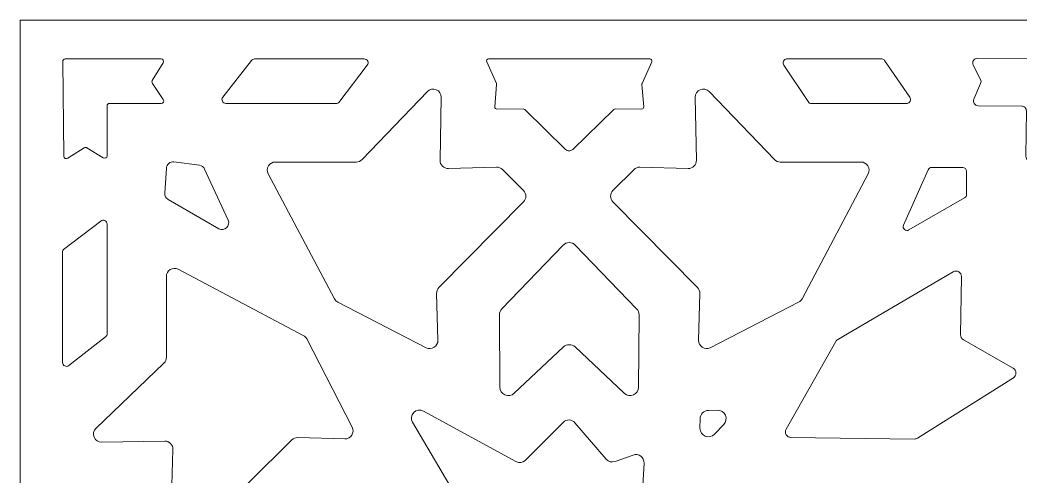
# Model space of a CAD drawing. Header units: millimetres. Extents: x -250 to 250, y -250 to 250.
# Drawn here: x -250 to -14, y 142.2 to 250 of the extents above; entities that cross this region are included whole.
import ezdxf

# ---------------------------------------------------------------- set-up
doc = ezdxf.new("R2010")
doc.units = ezdxf.units.MM
doc.header["$MEASUREMENT"] = 0
doc.layers.add('layer 1', color=7, linetype='Continuous')

msp = doc.modelspace()

# ---------------------------------------------------------------- linework, layer by layer
at = {"layer": 'layer 1', "color": 250, "lineweight": 9}
for points, knots in [([(-250, 250), (-250, 250), (250, 250), (250, 250), (250, 250), (250, -250), (250, -250), (250, -250), (-250, -250), (-250, -250), (-250, -250), (-250, 250), (-250, 250)], [0, 0, 0, 0, 0.25, 0.25, 0.25, 0.5, 0.5, 0.5, 0.75, 0.75, 0.75, 1, 1, 1, 1]), ([(-239.3451, 240.8141), (-239.3451, 240.8141), (-216.7503, 240.8141), (-216.7503, 240.8141), (-216.5271, 240.8141), (-216.3355, 240.7017), (-216.2266, 240.5068), (-216.1177, 240.312), (-216.1223, 240.0899), (-216.2392, 239.8998), (-216.2392, 239.8998), (-218.8103, 235.7189), (-218.8103, 235.7189), (-218.9364, 235.5139), (-218.9313, 235.269), (-218.7968, 235.0694), (-218.7968, 235.0694), (-216.2341, 231.2651), (-216.2341, 231.2651), (-216.107, 231.0763), (-216.0951, 230.849), (-216.202, 230.6481), (-216.3089, 230.4471), (-216.5041, 230.3299), (-216.7317, 230.3299), (-216.7317, 230.3299), (-228.8684, 230.3299), (-228.8684, 230.3299), (-229.1989, 230.3299), (-229.4684, 230.0604), (-229.4684, 229.7299), (-229.4684, 229.7299), (-229.4684, 217.9932), (-229.4684, 217.9932), (-229.4684, 217.7696), (-229.5812, 217.5778), (-229.7766, 217.469), (-229.9719, 217.3602), (-230.1944, 217.3655), (-230.3845, 217.4833), (-230.3845, 217.4833), (-234.2091, 219.854), (-234.2091, 219.854), (-234.4084, 219.9776), (-234.6452, 219.977), (-234.8439, 219.8524), (-234.8439, 219.8524), (-238.7495, 217.4038), (-238.7495, 217.4038), (-238.9383, 217.2854), (-239.1598, 217.2787), (-239.3554, 217.3854), (-239.5511, 217.4921), (-239.6654, 217.6819), (-239.6682, 217.9047), (-239.6682, 217.9047), (-239.9451, 240.2067), (-239.9451, 240.2067), (-239.9472, 240.3732), (-239.889, 240.5172), (-239.772, 240.6357), (-239.655, 240.7542), (-239.5116, 240.8141), (-239.3451, 240.8141)], [0, 0, 0, 0, 0.04761905, 0.04761905, 0.04761905, 0.0952381, 0.0952381, 0.0952381, 0.14285714, 0.14285714, 0.14285714, 0.19047619, 0.19047619, 0.19047619, 0.23809524, 0.23809524, 0.23809524, 0.28571429, 0.28571429, 0.28571429, 0.33333333, 0.33333333, 0.33333333, 0.38095238, 0.38095238, 0.38095238, 0.42857143, 0.42857143, 0.42857143, 0.47619048, 0.47619048, 0.47619048, 0.52380952, 0.52380952, 0.52380952, 0.57142857, 0.57142857, 0.57142857, 0.61904762, 0.61904762, 0.61904762, 0.66666667, 0.66666667, 0.66666667, 0.71428571, 0.71428571, 0.71428571, 0.76190476, 0.76190476, 0.76190476, 0.80952381, 0.80952381, 0.80952381, 0.85714286, 0.85714286, 0.85714286, 0.9047619, 0.9047619, 0.9047619, 0.95238095, 0.95238095, 0.95238095, 1, 1, 1, 1]), ([(-201.4913, 230.3299), (-201.4913, 230.3299), (-175.3244, 230.3299), (-175.3244, 230.3299), (-175.1311, 230.3299), (-174.9648, 230.4122), (-174.8475, 230.5658), (-174.8475, 230.5658), (-168.1279, 239.368), (-168.1279, 239.368), (-167.9151, 239.6468), (-167.881, 239.9988), (-168.0366, 240.3132), (-168.1921, 240.6275), (-168.4925, 240.8141), (-168.8432, 240.8141), (-168.8432, 240.8141), (-194.6974, 240.8141), (-194.6974, 240.8141), (-194.9836, 240.8141), (-195.23, 240.6941), (-195.4063, 240.4687), (-195.4063, 240.4687), (-202.2002, 231.7845), (-202.2002, 231.7845), (-202.4175, 231.5068), (-202.4548, 231.1527), (-202.3004, 230.8357), (-202.1459, 230.5187), (-201.8439, 230.3299), (-201.4913, 230.3299)], [0, 0, 0, 0, 0.1, 0.1, 0.1, 0.2, 0.2, 0.2, 0.3, 0.3, 0.3, 0.4, 0.4, 0.4, 0.5, 0.5, 0.5, 0.6, 0.6, 0.6, 0.7, 0.7, 0.7, 0.8, 0.8, 0.8, 0.9, 0.9, 0.9, 1, 1, 1, 1]), ([(-120.5721, 219.1738), (-120.3828, 219.094), (-119.8207, 219.3399), (-119.6736, 219.4833), (-119.6736, 219.4833), (-110.0208, 228.8962), (-110.0208, 228.8962), (-109.9226, 228.9919), (-109.8041, 229.0395), (-109.667, 229.0382), (-109.667, 229.0382), (-103.4735, 228.9793), (-103.4735, 228.9793), (-103.3282, 228.9779), (-103.2026, 229.0317), (-103.1033, 229.1379), (-103.0041, 229.2441), (-102.9589, 229.3731), (-102.9702, 229.518), (-102.9702, 229.518), (-103.381, 234.8), (-103.381, 234.8), (-103.3878, 234.8874), (-103.3745, 234.9638), (-103.3386, 235.0438), (-103.3386, 235.0438), (-101.062, 240.1091), (-101.062, 240.1091), (-100.9904, 240.2685), (-101.0033, 240.439), (-101.0982, 240.5857), (-101.1931, 240.7324), (-101.3433, 240.8141), (-101.518, 240.8141), (-101.518, 240.8141), (-120.0227, 240.8141), (-120.0227, 240.8141), (-120.6154, 240.8141), (-120.43, 240.8141), (-121.0227, 240.8141), (-121.0227, 240.8141), (-139.5274, 240.8141), (-139.5274, 240.8141), (-139.7021, 240.8141), (-139.8523, 240.7324), (-139.9472, 240.5857), (-140.0421, 240.439), (-140.055, 240.2685), (-139.9834, 240.1091), (-139.9834, 240.1091), (-137.7068, 235.0438), (-137.7068, 235.0438), (-137.6709, 234.9638), (-137.6576, 234.8874), (-137.6644, 234.8), (-137.6644, 234.8), (-138.0752, 229.518), (-138.0752, 229.518), (-138.0865, 229.3731), (-138.0413, 229.2441), (-137.9421, 229.1379), (-137.8428, 229.0317), (-137.7172, 228.9779), (-137.5719, 228.9793), (-137.5719, 228.9793), (-131.3784, 229.0382), (-131.3784, 229.0382), (-131.2413, 229.0395), (-131.1228, 228.9919), (-131.0246, 228.8962), (-131.0246, 228.8962), (-121.3718, 219.4833), (-121.3718, 219.4833), (-121.2247, 219.34), (-120.7614, 219.094), (-120.5721, 219.1738)], [0, 0, 0, 0, 0.04, 0.04, 0.04, 0.08, 0.08, 0.08, 0.12, 0.12, 0.12, 0.16, 0.16, 0.16, 0.2, 0.2, 0.2, 0.24, 0.24, 0.24, 0.28, 0.28, 0.28, 0.32, 0.32, 0.32, 0.36, 0.36, 0.36, 0.4, 0.4, 0.4, 0.44, 0.44, 0.44, 0.48, 0.48, 0.48, 0.52, 0.52, 0.52, 0.56, 0.56, 0.56, 0.6, 0.6, 0.6, 0.64, 0.64, 0.64, 0.68, 0.68, 0.68, 0.72, 0.72, 0.72, 0.76, 0.76, 0.76, 0.8, 0.8, 0.8, 0.84, 0.84, 0.84, 0.88, 0.88, 0.88, 0.92, 0.92, 0.92, 0.96, 0.96, 0.96, 1, 1, 1, 1]), ([(-40.876, 230.3299), (-40.876, 230.3299), (-63.6551, 230.3299), (-63.6551, 230.3299), (-63.8234, 230.3299), (-63.9682, 230.4122), (-64.0703, 230.5658), (-64.0703, 230.5658), (-69.9199, 239.368), (-69.9199, 239.368), (-70.1052, 239.6468), (-70.1348, 239.9988), (-69.9994, 240.3132), (-69.864, 240.6275), (-69.6025, 240.8141), (-69.2972, 240.8141), (-69.2972, 240.8141), (-46.7903, 240.8141), (-46.7903, 240.8141), (-46.5411, 240.8141), (-46.3266, 240.6941), (-46.1732, 240.4687), (-46.1732, 240.4687), (-40.2588, 231.7845), (-40.2588, 231.7845), (-40.0697, 231.5068), (-40.0372, 231.1527), (-40.1716, 230.8357), (-40.3061, 230.5187), (-40.569, 230.3299), (-40.876, 230.3299)], [0, 0, 0, 0, 0.1, 0.1, 0.1, 0.2, 0.2, 0.2, 0.3, 0.3, 0.3, 0.4, 0.4, 0.4, 0.5, 0.5, 0.5, 0.6, 0.6, 0.6, 0.7, 0.7, 0.7, 0.8, 0.8, 0.8, 0.9, 0.9, 0.9, 1, 1, 1, 1]), ([(0.0431, 216.3915), (0.4199, 216.3915), (0.744, 216.5636), (0.9551, 216.8757), (0.9551, 216.8757), (3.3945, 220.4824), (3.3945, 220.4824), (3.723, 220.9681), (4.3729, 221.1112), (4.875, 220.8085), (4.875, 220.8085), (11.285, 216.9436), (11.285, 216.9436), (11.6361, 216.7319), (12.0441, 216.7272), (12.4001, 216.9307), (12.756, 217.1343), (12.9588, 217.4884), (12.9544, 217.8984), (12.9544, 217.8984), (12.8383, 228.5875), (12.8383, 228.5875), (12.835, 228.8913), (12.9407, 229.1539), (13.1536, 229.3708), (13.3664, 229.5876), (13.6271, 229.6981), (13.9309, 229.7004), (13.9309, 229.7004), (24.2044, 229.7785), (24.2044, 229.7785), (24.5841, 229.7814), (24.9092, 229.9588), (25.1171, 230.2764), (25.3251, 230.5941), (25.3577, 230.963), (25.2085, 231.3121), (25.2085, 231.3121), (23.6167, 235.0377), (23.6167, 235.0377), (23.4852, 235.3455), (23.4946, 235.6629), (23.6442, 235.9624), (23.6442, 235.9624), (25.3538, 239.3837), (25.3538, 239.3837), (25.5299, 239.7361), (25.5118, 240.1235), (25.3035, 240.4579), (25.0952, 240.7923), (24.7555, 240.9794), (24.3616, 240.9768), (24.3616, 240.9768), (0.0431, 240.8141), (0.0431, 240.8141), (0.0431, 240.8141), (-24.2754, 240.9768), (-24.2754, 240.9768), (-24.6693, 240.9794), (-25.009, 240.7923), (-25.2173, 240.4579), (-25.4256, 240.1235), (-25.4437, 239.7361), (-25.2676, 239.3837), (-25.2676, 239.3837), (-23.558, 235.9624), (-23.558, 235.9624), (-23.4084, 235.6629), (-23.399, 235.3455), (-23.5305, 235.0377), (-23.5305, 235.0377), (-25.1223, 231.3121), (-25.1223, 231.3121), (-25.2715, 230.963), (-25.2389, 230.5941), (-25.0309, 230.2764), (-24.823, 229.9588), (-24.4979, 229.7814), (-24.1182, 229.7785), (-24.1182, 229.7785), (-13.8447, 229.7004), (-13.8447, 229.7004), (-13.5409, 229.6981), (-13.2802, 229.5876), (-13.0674, 229.3708), (-12.8545, 229.1539), (-12.7488, 228.8913), (-12.7521, 228.5875), (-12.7521, 228.5875), (-12.8682, 217.8984), (-12.8682, 217.8984), (-12.8726, 217.4884), (-12.6698, 217.1343), (-12.3139, 216.9307), (-11.9579, 216.7272), (-11.5499, 216.7319), (-11.1988, 216.9436), (-11.1988, 216.9436), (-4.7888, 220.8085), (-4.7888, 220.8085), (-4.2867, 221.1112), (-3.6368, 220.9681), (-3.3083, 220.4824), (-3.3083, 220.4824), (-0.8689, 216.8757), (-0.8689, 216.8757), (-0.6578, 216.5636), (-0.3337, 216.3915), (0.0431, 216.3915)], [0, 0, 0, 0, 0.02777778, 0.02777778, 0.02777778, 0.05555556, 0.05555556, 0.05555556, 0.08333333, 0.08333333, 0.08333333, 0.11111111, 0.11111111, 0.11111111, 0.13888889, 0.13888889, 0.13888889, 0.16666667, 0.16666667, 0.16666667, 0.19444444, 0.19444444, 0.19444444, 0.22222222, 0.22222222, 0.22222222, 0.25, 0.25, 0.25, 0.27777778, 0.27777778, 0.27777778, 0.30555556, 0.30555556, 0.30555556, 0.33333333, 0.33333333, 0.33333333, 0.36111111, 0.36111111, 0.36111111, 0.38888889, 0.38888889, 0.38888889, 0.41666667, 0.41666667, 0.41666667, 0.44444444, 0.44444444, 0.44444444, 0.47222222, 0.47222222, 0.47222222, 0.5, 0.5, 0.5, 0.52777778, 0.52777778, 0.52777778, 0.55555556, 0.55555556, 0.55555556, 0.58333333, 0.58333333, 0.58333333, 0.61111111, 0.61111111, 0.61111111, 0.63888889, 0.63888889, 0.63888889, 0.66666667, 0.66666667, 0.66666667, 0.69444444, 0.69444444, 0.69444444, 0.72222222, 0.72222222, 0.72222222, 0.75, 0.75, 0.75, 0.77777778, 0.77777778, 0.77777778, 0.80555556, 0.80555556, 0.80555556, 0.83333333, 0.83333333, 0.83333333, 0.86111111, 0.86111111, 0.86111111, 0.88888889, 0.88888889, 0.88888889, 0.91666667, 0.91666667, 0.91666667, 0.94444444, 0.94444444, 0.94444444, 0.97222222, 0.97222222, 0.97222222, 1, 1, 1, 1]), ([(-191.4689, 213.7326), (-191.4689, 213.7326), (-175.8906, 184.2409), (-175.8906, 184.2409), (-175.7007, 183.8814), (-175.4404, 183.624), (-175.0787, 183.4382), (-175.0787, 183.4382), (-154.2535, 172.7411), (-154.2535, 172.7411), (-153.6397, 172.4258), (-152.9582, 172.4554), (-152.374, 172.8227), (-151.7899, 173.19), (-151.4679, 173.7913), (-151.486, 174.4811), (-151.486, 174.4811), (-151.7773, 185.5481), (-151.7773, 185.5481), (-151.7914, 186.0847), (-151.6068, 186.5517), (-151.2295, 186.9335), (-151.2295, 186.9335), (-131.2978, 207.1067), (-131.2978, 207.1067), (-130.5651, 207.8482), (-130.5687, 209.0484), (-131.3058, 209.7856), (-131.3058, 209.7856), (-136.2709, 214.7507), (-136.2709, 214.7507), (-136.6541, 215.1339), (-137.126, 215.3217), (-137.6677, 215.3065), (-137.6677, 215.3065), (-149.0155, 214.9883), (-149.0155, 214.9883), (-149.554, 214.9732), (-150.023, 215.1585), (-150.4057, 215.5375), (-150.7884, 215.9166), (-150.9783, 216.3837), (-150.9684, 216.9223), (-150.9684, 216.9223), (-150.6966, 231.7808), (-150.6966, 231.7808), (-150.682, 232.5783), (-151.1336, 233.267), (-151.8708, 233.5716), (-152.608, 233.8761), (-153.4139, 233.707), (-153.9665, 233.1317), (-153.9665, 233.1317), (-169.3617, 217.1038), (-169.3617, 217.1038), (-169.7335, 216.7168), (-170.1953, 216.52), (-170.732, 216.52), (-170.732, 216.52), (-189.7889, 216.52), (-189.7889, 216.52), (-190.474, 216.52), (-191.0625, 216.1876), (-191.4162, 215.6008), (-191.7698, 215.014), (-191.7889, 214.3384), (-191.4689, 213.7326)], [0, 0, 0, 0, 0.04545455, 0.04545455, 0.04545455, 0.09090909, 0.09090909, 0.09090909, 0.13636364, 0.13636364, 0.13636364, 0.18181818, 0.18181818, 0.18181818, 0.22727273, 0.22727273, 0.22727273, 0.27272727, 0.27272727, 0.27272727, 0.31818182, 0.31818182, 0.31818182, 0.36363636, 0.36363636, 0.36363636, 0.40909091, 0.40909091, 0.40909091, 0.45454545, 0.45454545, 0.45454545, 0.5, 0.5, 0.5, 0.54545455, 0.54545455, 0.54545455, 0.59090909, 0.59090909, 0.59090909, 0.63636364, 0.63636364, 0.63636364, 0.68181818, 0.68181818, 0.68181818, 0.72727273, 0.72727273, 0.72727273, 0.77272727, 0.77272727, 0.77272727, 0.81818182, 0.81818182, 0.81818182, 0.86363636, 0.86363636, 0.86363636, 0.90909091, 0.90909091, 0.90909091, 0.95454545, 0.95454545, 0.95454545, 1, 1, 1, 1]), ([(-50.0506, 213.7326), (-50.0506, 213.7326), (-65.6289, 184.2409), (-65.6289, 184.2409), (-65.8188, 183.8814), (-66.0791, 183.624), (-66.4408, 183.4382), (-66.4408, 183.4382), (-87.266, 172.7411), (-87.266, 172.7411), (-87.8798, 172.4258), (-88.5613, 172.4554), (-89.1455, 172.8227), (-89.7296, 173.19), (-90.0516, 173.7913), (-90.0335, 174.4811), (-90.0335, 174.4811), (-89.7422, 185.5481), (-89.7422, 185.5481), (-89.7281, 186.0847), (-89.9127, 186.5517), (-90.29, 186.9335), (-90.29, 186.9335), (-110.2217, 207.1067), (-110.2217, 207.1067), (-110.9544, 207.8482), (-110.9508, 209.0484), (-110.2137, 209.7856), (-110.2137, 209.7856), (-105.2486, 214.7507), (-105.2486, 214.7507), (-104.8654, 215.1339), (-104.3935, 215.3217), (-103.8518, 215.3065), (-103.8518, 215.3065), (-92.504, 214.9883), (-92.504, 214.9883), (-91.9655, 214.9732), (-91.4965, 215.1585), (-91.1138, 215.5375), (-90.7311, 215.9166), (-90.5412, 216.3837), (-90.5511, 216.9223), (-90.5511, 216.9223), (-90.8229, 231.7808), (-90.8229, 231.7808), (-90.8375, 232.5783), (-90.3859, 233.267), (-89.6487, 233.5716), (-88.9115, 233.8761), (-88.1056, 233.707), (-87.553, 233.1317), (-87.553, 233.1317), (-72.1578, 217.1038), (-72.1578, 217.1038), (-71.786, 216.7168), (-71.3242, 216.52), (-70.7875, 216.52), (-70.7875, 216.52), (-51.7306, 216.52), (-51.7306, 216.52), (-51.0455, 216.52), (-50.457, 216.1876), (-50.1033, 215.6008), (-49.7497, 215.014), (-49.7306, 214.3384), (-50.0506, 213.7326)], [0, 0, 0, 0, 0.04545455, 0.04545455, 0.04545455, 0.09090909, 0.09090909, 0.09090909, 0.13636364, 0.13636364, 0.13636364, 0.18181818, 0.18181818, 0.18181818, 0.22727273, 0.22727273, 0.22727273, 0.27272727, 0.27272727, 0.27272727, 0.31818182, 0.31818182, 0.31818182, 0.36363636, 0.36363636, 0.36363636, 0.40909091, 0.40909091, 0.40909091, 0.45454545, 0.45454545, 0.45454545, 0.5, 0.5, 0.5, 0.54545455, 0.54545455, 0.54545455, 0.59090909, 0.59090909, 0.59090909, 0.63636364, 0.63636364, 0.63636364, 0.68181818, 0.68181818, 0.68181818, 0.72727273, 0.72727273, 0.72727273, 0.77272727, 0.77272727, 0.77272727, 0.81818182, 0.81818182, 0.81818182, 0.86363636, 0.86363636, 0.86363636, 0.90909091, 0.90909091, 0.90909091, 0.95454545, 0.95454545, 0.95454545, 1, 1, 1, 1]), ([(-215.0962, 207.7003), (-215.0962, 207.7003), (-203.1357, 200.801), (-203.1357, 200.801), (-202.5383, 200.4563), (-201.817, 200.5345), (-201.3073, 200.9992), (-200.7975, 201.464), (-200.6533, 202.1749), (-200.9414, 202.8017), (-200.9414, 202.8017), (-206.4829, 214.8521), (-206.4829, 214.8521), (-206.7131, 215.3529), (-207.1486, 215.6741), (-207.6951, 215.7459), (-207.6951, 215.7459), (-213.7375, 216.5412), (-213.7375, 216.5412), (-214.1813, 216.5996), (-214.585, 216.484), (-214.9307, 216.1997), (-215.2764, 215.9153), (-215.4676, 215.5414), (-215.4959, 215.0948), (-215.4959, 215.0948), (-215.8728, 209.1486), (-215.8728, 209.1486), (-215.9111, 208.5429), (-215.6219, 208.0036), (-215.0962, 207.7003)], [0, 0, 0, 0, 0.1, 0.1, 0.1, 0.2, 0.2, 0.2, 0.3, 0.3, 0.3, 0.4, 0.4, 0.4, 0.5, 0.5, 0.5, 0.6, 0.6, 0.6, 0.7, 0.7, 0.7, 0.8, 0.8, 0.8, 0.9, 0.9, 0.9, 1, 1, 1, 1]), ([(-35.0701, 215.2424), (-35.0701, 215.2424), (-27.7502, 215.2424), (-27.7502, 215.2424), (-27.2545, 215.2424), (-26.8502, 214.8381), (-26.8502, 214.3425), (-26.8502, 214.3425), (-26.8502, 208.8649), (-26.8502, 208.8649), (-26.8502, 208.5344), (-27.014, 208.2507), (-27.3002, 208.0855), (-27.3002, 208.0855), (-40.4237, 200.5086), (-40.4237, 200.5086), (-40.7671, 200.3104), (-41.181, 200.3538), (-41.4757, 200.619), (-41.7705, 200.8842), (-41.8572, 201.2913), (-41.6961, 201.6536), (-41.6961, 201.6536), (-35.8926, 214.708), (-35.8926, 214.708), (-35.7448, 215.0403), (-35.4338, 215.2424), (-35.0701, 215.2424)], [0, 0, 0, 0, 0.11111111, 0.11111111, 0.11111111, 0.22222222, 0.22222222, 0.22222222, 0.33333333, 0.33333333, 0.33333333, 0.44444444, 0.44444444, 0.44444444, 0.55555556, 0.55555556, 0.55555556, 0.66666667, 0.66666667, 0.66666667, 0.77777778, 0.77777778, 0.77777778, 0.88888889, 0.88888889, 0.88888889, 1, 1, 1, 1]), ([(-239.9526, 169.2388), (-239.9526, 169.2388), (-239.9526, 195.4057), (-239.9526, 195.4057), (-239.9526, 195.599), (-239.8703, 195.7653), (-239.7167, 195.8826), (-239.7167, 195.8826), (-230.9145, 202.6022), (-230.9145, 202.6022), (-230.6357, 202.815), (-230.2837, 202.8491), (-229.9693, 202.6935), (-229.655, 202.538), (-229.4684, 202.2376), (-229.4684, 201.8869), (-229.4684, 201.8869), (-229.4684, 176.0327), (-229.4684, 176.0327), (-229.4684, 175.7465), (-229.5884, 175.5001), (-229.8138, 175.3238), (-229.8138, 175.3238), (-238.498, 168.5299), (-238.498, 168.5299), (-238.7757, 168.3126), (-239.1298, 168.2753), (-239.4468, 168.4297), (-239.7638, 168.5842), (-239.9526, 168.8862), (-239.9526, 169.2388)], [0, 0, 0, 0, 0.1, 0.1, 0.1, 0.2, 0.2, 0.2, 0.3, 0.3, 0.3, 0.4, 0.4, 0.4, 0.5, 0.5, 0.5, 0.6, 0.6, 0.6, 0.7, 0.7, 0.7, 0.8, 0.8, 0.8, 0.9, 0.9, 0.9, 1, 1, 1, 1]), ([(-121.8924, 172.9), (-121.8924, 172.9), (-133.508, 161.983), (-133.508, 161.983), (-134.1006, 161.4261), (-134.9188, 161.2818), (-135.6662, 161.6024), (-136.4136, 161.923), (-136.8729, 162.6154), (-136.8777, 163.4286), (-136.8777, 163.4286), (-136.9782, 180.5168), (-136.9782, 180.5168), (-136.9814, 181.059), (-136.7942, 181.5267), (-136.4178, 181.917), (-136.4178, 181.917), (-121.9622, 196.9042), (-121.9622, 196.9042), (-121.5711, 197.3097), (-121.0861, 197.5158), (-120.5227, 197.5158), (-119.9593, 197.5158), (-119.4744, 197.3097), (-119.0832, 196.9042), (-119.0832, 196.9042), (-104.6276, 181.917), (-104.6276, 181.917), (-104.2512, 181.5267), (-104.064, 181.059), (-104.0672, 180.5168), (-104.0672, 180.5168), (-104.1677, 163.4286), (-104.1677, 163.4286), (-104.1725, 162.6154), (-104.6318, 161.923), (-105.3792, 161.6024), (-106.1266, 161.2818), (-106.9448, 161.4261), (-107.5374, 161.983), (-107.5374, 161.983), (-119.153, 172.9), (-119.153, 172.9), (-119.924, 173.6246), (-121.1214, 173.6246), (-121.8924, 172.9)], [0, 0, 0, 0, 0.06666667, 0.06666667, 0.06666667, 0.13333333, 0.13333333, 0.13333333, 0.2, 0.2, 0.2, 0.26666667, 0.26666667, 0.26666667, 0.33333333, 0.33333333, 0.33333333, 0.4, 0.4, 0.4, 0.46666667, 0.46666667, 0.46666667, 0.53333333, 0.53333333, 0.53333333, 0.6, 0.6, 0.6, 0.66666667, 0.66666667, 0.66666667, 0.73333333, 0.73333333, 0.73333333, 0.8, 0.8, 0.8, 0.86666667, 0.86666667, 0.86666667, 0.93333333, 0.93333333, 0.93333333, 1, 1, 1, 1]), ([(-212.7012, 191.215), (-212.7012, 191.215), (-183.2095, 175.6367), (-183.2095, 175.6367), (-182.85, 175.4467), (-182.5925, 175.1865), (-182.4068, 174.8247), (-182.4068, 174.8247), (-171.7096, 153.9995), (-171.7096, 153.9995), (-171.3942, 153.3857), (-171.4239, 152.7043), (-171.7911, 152.1201), (-172.1584, 151.536), (-172.7598, 151.214), (-173.4497, 151.2321), (-173.4497, 151.2321), (-184.5167, 151.5235), (-184.5167, 151.5235), (-185.0533, 151.5375), (-185.5201, 151.3529), (-185.9021, 150.9755), (-185.9021, 150.9755), (-206.0752, 131.0439), (-206.0752, 131.0439), (-206.8167, 130.3113), (-208.0169, 130.3147), (-208.7541, 131.0519), (-208.7541, 131.0519), (-213.7192, 136.017), (-213.7192, 136.017), (-214.1024, 136.4002), (-214.2902, 136.8721), (-214.275, 137.4138), (-214.275, 137.4138), (-213.9567, 148.7616), (-213.9567, 148.7616), (-213.9417, 149.3001), (-214.1269, 149.7692), (-214.506, 150.1518), (-214.885, 150.5345), (-215.3522, 150.7244), (-215.8909, 150.7145), (-215.8909, 150.7145), (-230.7493, 150.4427), (-230.7493, 150.4427), (-231.5467, 150.4281), (-232.2355, 150.8797), (-232.5401, 151.6168), (-232.8446, 152.3541), (-232.6755, 153.1599), (-232.1001, 153.7126), (-232.1001, 153.7126), (-216.0724, 169.1077), (-216.0724, 169.1077), (-215.6853, 169.4796), (-215.4885, 169.9414), (-215.4885, 170.4782), (-215.4885, 170.4782), (-215.4884, 189.5351), (-215.4884, 189.5351), (-215.4885, 190.2201), (-215.1561, 190.8086), (-214.5694, 191.1624), (-213.9825, 191.516), (-213.3069, 191.5349), (-212.7012, 191.215)], [0, 0, 0, 0, 0.04545455, 0.04545455, 0.04545455, 0.09090909, 0.09090909, 0.09090909, 0.13636364, 0.13636364, 0.13636364, 0.18181818, 0.18181818, 0.18181818, 0.22727273, 0.22727273, 0.22727273, 0.27272727, 0.27272727, 0.27272727, 0.31818182, 0.31818182, 0.31818182, 0.36363636, 0.36363636, 0.36363636, 0.40909091, 0.40909091, 0.40909091, 0.45454545, 0.45454545, 0.45454545, 0.5, 0.5, 0.5, 0.54545455, 0.54545455, 0.54545455, 0.59090909, 0.59090909, 0.59090909, 0.63636364, 0.63636364, 0.63636364, 0.68181818, 0.68181818, 0.68181818, 0.72727273, 0.72727273, 0.72727273, 0.77272727, 0.77272727, 0.77272727, 0.81818182, 0.81818182, 0.81818182, 0.86363636, 0.86363636, 0.86363636, 0.90909091, 0.90909091, 0.90909091, 0.95454545, 0.95454545, 0.95454545, 1, 1, 1, 1]), ([(-69.3873, 153.5052), (-69.3873, 153.5052), (-57.6793, 174.1734), (-57.6793, 174.1734), (-57.5614, 174.3815), (-57.4125, 174.5328), (-57.2063, 174.6539), (-57.2063, 174.6539), (-30.0026, 190.6346), (-30.0026, 190.6346), (-29.5861, 190.8793), (-29.1058, 190.8801), (-28.6885, 190.6369), (-28.2712, 190.3937), (-28.0351, 189.9754), (-28.0427, 189.4924), (-28.0427, 189.4924), (-28.2587, 175.7731), (-28.2587, 175.7731), (-28.2663, 175.2871), (-28.0271, 174.8663), (-27.6056, 174.6243), (-27.6056, 174.6243), (-15.857, 167.8797), (-15.857, 167.8797), (-15.45, 167.6461), (-15.2138, 167.2478), (-15.204, 166.7786), (-15.1942, 166.3094), (-15.4135, 165.9016), (-15.8104, 165.6512), (-15.8104, 165.6512), (-38.3963, 151.3991), (-38.3963, 151.3991), (-38.6183, 151.259), (-38.8444, 151.1952), (-39.1069, 151.1985), (-39.1069, 151.1985), (-68.2716, 151.5631), (-68.2716, 151.5631), (-68.7445, 151.569), (-69.1478, 151.8058), (-69.3834, 152.2159), (-69.619, 152.626), (-69.6204, 153.0937), (-69.3873, 153.5052)], [0, 0, 0, 0, 0.06666667, 0.06666667, 0.06666667, 0.13333333, 0.13333333, 0.13333333, 0.2, 0.2, 0.2, 0.26666667, 0.26666667, 0.26666667, 0.33333333, 0.33333333, 0.33333333, 0.4, 0.4, 0.4, 0.46666667, 0.46666667, 0.46666667, 0.53333333, 0.53333333, 0.53333333, 0.6, 0.6, 0.6, 0.66666667, 0.66666667, 0.66666667, 0.73333333, 0.73333333, 0.73333333, 0.8, 0.8, 0.8, 0.86666667, 0.86666667, 0.86666667, 0.93333333, 0.93333333, 0.93333333, 1, 1, 1, 1]), ([(-153.0656, 122.5565), (-153.0656, 122.5565), (-144.6115, 130.4067), (-144.6115, 130.4067), (-143.9497, 131.0212), (-143.8087, 131.9868), (-144.2672, 132.7649), (-144.2672, 132.7649), (-157.4589, 155.1507), (-157.4589, 155.1507), (-157.8993, 155.898), (-157.7905, 156.8141), (-157.1874, 157.4376), (-156.5843, 158.061), (-155.6723, 158.2001), (-154.9108, 157.7847), (-154.9108, 157.7847), (-133.1007, 145.8883), (-133.1007, 145.8883), (-132.3476, 145.4775), (-131.4484, 145.608), (-130.8432, 146.216), (-130.8432, 146.216), (-121.9705, 155.1284), (-121.9705, 155.1284), (-121.5832, 155.5175), (-121.1036, 155.7067), (-120.555, 155.687), (-120.0063, 155.6673), (-119.5416, 155.4441), (-119.1832, 155.0282), (-119.1832, 155.0282), (-111.7965, 146.456), (-111.7965, 146.456), (-111.2741, 145.8498), (-110.4748, 145.6378), (-109.7207, 145.9054), (-109.7207, 145.9054), (-105.4248, 147.4297), (-105.4248, 147.4297), (-104.8082, 147.6485), (-104.1776, 147.5533), (-103.653, 147.1623), (-103.1285, 146.7713), (-102.8571, 146.1942), (-102.8906, 145.5408), (-102.8906, 145.5408), (-103.1624, 140.2395), (-103.1624, 140.2395), (-103.1915, 139.6712), (-102.9941, 139.1705), (-102.5849, 138.7751), (-102.1756, 138.3797), (-101.6686, 138.1995), (-101.1016, 138.2481), (-101.1016, 138.2481), (-97.5588, 138.5518), (-97.5588, 138.5518), (-96.8415, 138.6133), (-96.1946, 138.2972), (-95.8024, 137.6934), (-95.4101, 137.0897), (-95.3841, 136.3703), (-95.7318, 135.7398), (-95.7318, 135.7398), (-109.3733, 111.0001), (-109.3733, 111.0001), (-109.545, 110.6887), (-109.7652, 110.4619), (-110.0714, 110.2811), (-110.0714, 110.2811), (-134.5378, 95.8343), (-134.5378, 95.8343), (-135.1417, 95.4777), (-135.8378, 95.4726), (-136.4468, 95.8203), (-137.0559, 96.168), (-137.4054, 96.77), (-137.4054, 97.4713), (-137.4054, 97.4713), (-137.4054, 101.7149), (-137.4054, 101.7149), (-137.4054, 102.2893), (-137.6327, 102.7837), (-138.0687, 103.1577), (-138.5046, 103.5317), (-139.0278, 103.6811), (-139.5955, 103.5938), (-139.5955, 103.5938), (-144.0364, 102.9105), (-144.0364, 102.9105), (-144.7608, 102.799), (-145.4401, 103.084), (-145.8683, 103.6788), (-146.2966, 104.2737), (-146.3511, 105.0084), (-146.0154, 105.66), (-146.0154, 105.66), (-143.9038, 109.7591), (-143.9038, 109.7591), (-143.5, 110.5429), (-143.6742, 111.4704), (-144.3349, 112.0542), (-144.3349, 112.0542), (-153.0309, 119.739), (-153.0309, 119.739), (-153.4478, 120.1075), (-153.666, 120.5837), (-153.6729, 121.1401), (-153.6797, 121.6964), (-153.4733, 122.1779), (-153.0656, 122.5565)], [0, 0, 0, 0, 0.02702703, 0.02702703, 0.02702703, 0.05405405, 0.05405405, 0.05405405, 0.08108108, 0.08108108, 0.08108108, 0.10810811, 0.10810811, 0.10810811, 0.13513514, 0.13513514, 0.13513514, 0.16216216, 0.16216216, 0.16216216, 0.18918919, 0.18918919, 0.18918919, 0.21621622, 0.21621622, 0.21621622, 0.24324324, 0.24324324, 0.24324324, 0.27027027, 0.27027027, 0.27027027, 0.2972973, 0.2972973, 0.2972973, 0.32432432, 0.32432432, 0.32432432, 0.35135135, 0.35135135, 0.35135135, 0.37837838, 0.37837838, 0.37837838, 0.40540541, 0.40540541, 0.40540541, 0.43243243, 0.43243243, 0.43243243, 0.45945946, 0.45945946, 0.45945946, 0.48648649, 0.48648649, 0.48648649, 0.51351351, 0.51351351, 0.51351351, 0.54054054, 0.54054054, 0.54054054, 0.56756757, 0.56756757, 0.56756757, 0.59459459, 0.59459459, 0.59459459, 0.62162162, 0.62162162, 0.62162162, 0.64864865, 0.64864865, 0.64864865, 0.67567568, 0.67567568, 0.67567568, 0.7027027, 0.7027027, 0.7027027, 0.72972973, 0.72972973, 0.72972973, 0.75675676, 0.75675676, 0.75675676, 0.78378378, 0.78378378, 0.78378378, 0.81081081, 0.81081081, 0.81081081, 0.83783784, 0.83783784, 0.83783784, 0.86486486, 0.86486486, 0.86486486, 0.89189189, 0.89189189, 0.89189189, 0.91891892, 0.91891892, 0.91891892, 0.94594595, 0.94594595, 0.94594595, 0.97297297, 0.97297297, 0.97297297, 1, 1, 1, 1]), ([(-89.6722, 155.9708), (-89.6722, 155.9708), (-89.6935, 153.7367), (-89.6935, 153.7367), (-89.7014, 152.9033), (-89.2245, 152.1876), (-88.4522, 151.8742), (-87.6799, 151.5609), (-86.8392, 151.7416), (-86.2641, 152.345), (-86.2641, 152.345), (-84.0937, 154.6216), (-84.0937, 154.6216), (-83.5277, 155.2155), (-83.3825, 156.045), (-83.7128, 156.7957), (-84.0434, 157.5466), (-84.7529, 157.9996), (-85.5732, 157.9835), (-85.5732, 157.9835), (-87.7224, 157.941), (-87.7224, 157.941), (-88.7973, 157.9196), (-89.662, 157.0461), (-89.6722, 155.9708)], [0, 0, 0, 0, 0.125, 0.125, 0.125, 0.25, 0.25, 0.25, 0.375, 0.375, 0.375, 0.5, 0.5, 0.5, 0.625, 0.625, 0.625, 0.75, 0.75, 0.75, 0.875, 0.875, 0.875, 1, 1, 1, 1])]:
    msp.add_open_spline(points, degree=3, knots=knots, dxfattribs=at)

doc.saveas('drawing.dxf')
